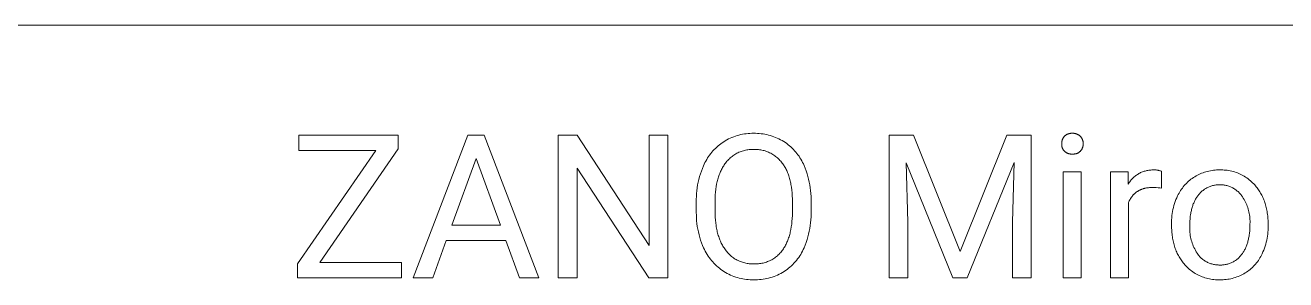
# Model space of a CAD drawing. Header units: millimetres. Extents: x -1519 to 3497, y -297 to 3208.
# Drawn here: x 1862.4 to 2281.8, y 179.1 to 264 of the extents above; entities that cross this region are included whole.
import ezdxf

# ---------------------------------------------------------------- set-up
doc = ezdxf.new("R2010")
doc.units = ezdxf.units.MM
doc.header["$MEASUREMENT"] = 0
doc.layers.add('Domyślny', color=7, linetype='Continuous', true_color=0x000000)

msp = doc.modelspace()

# ---------------------------------------------------------------- linework, layer by layer
at = {"layer": 'Domyślny', "color": 18, "lineweight": 15, "true_color": 0x000000}
for p, q in [((3492.39, 263.98), (1601.48, 263.98)), ((1953.43, 222.17), (1953.43, 227.29)), ((1953.43, 227.29), (1986.54, 227.29)), ((1986.54, 227.29), (1986.54, 222.73)), ((1991.53, 179.79), (2009.67, 227.3)), ((2009.67, 227.3), (2015.15, 227.3)), ((2015.15, 227.3), (2033.32, 179.79)), ((2039.72, 179.79), (2039.72, 227.3)), ((2039.72, 227.3), (2046.01, 227.3)), ((2046.01, 227.3), (2070, 190.53)), ((2070, 190.53), (2070, 227.3)), ((2070, 227.3), (2076.23, 227.3)), ((2076.23, 227.3), (2076.23, 179.79)), ((2096.98, 226.33), (2097.54, 226.57)), ((2097.54, 226.57), (2098.12, 226.8)), ((2098.12, 226.8), (2098.7, 227.01)), ((2098.7, 227.01), (2099.29, 227.19)), ((2099.29, 227.19), (2099.89, 227.36)), ((2099.89, 227.36), (2100.49, 227.51)), ((2100.49, 227.51), (2101.1, 227.63)), ((2101.1, 227.63), (2101.7, 227.74)), ((2101.7, 227.74), (2102.32, 227.82)), ((2102.32, 227.82), (2102.93, 227.88)), ((2102.93, 227.88), (2103.55, 227.93)), ((2103.55, 227.93), (2104.17, 227.95)), ((2104.17, 227.95), (2104.79, 227.95)), ((2104.79, 227.95), (2105.41, 227.95)), ((2105.41, 227.95), (2106.03, 227.93)), ((2106.03, 227.93), (2106.65, 227.88)), ((2106.65, 227.88), (2107.27, 227.82)), ((2107.27, 227.82), (2107.88, 227.74)), ((2107.88, 227.74), (2108.49, 227.64)), ((2108.49, 227.64), (2109.1, 227.51)), ((2109.1, 227.51), (2109.7, 227.37)), ((2109.7, 227.37), (2110.3, 227.2)), ((2110.3, 227.2), (2110.9, 227.02)), ((2110.9, 227.02), (2111.48, 226.82)), ((2111.48, 226.82), (2112.06, 226.59)), ((2112.06, 226.59), (2112.63, 226.35)), ((2149.84, 179.79), (2149.84, 227.29)), ((2149.84, 227.29), (2157.92, 227.29)), ((2157.92, 227.29), (2173.46, 188.54)), ((2173.46, 188.54), (2188.98, 227.29)), ((2188.98, 227.29), (2197.11, 227.29)), ((2197.11, 227.29), (2197.11, 179.79)), ((2207.78, 226.44), (2207.84, 226.54)), ((2207.84, 226.54), (2207.91, 226.64)), ((2207.91, 226.64), (2207.98, 226.74)), ((2207.98, 226.74), (2208.06, 226.84)), ((2208.06, 226.84), (2208.14, 226.93)), ((2208.14, 226.93), (2208.22, 227.02)), ((2208.22, 227.02), (2208.31, 227.09)), ((2208.31, 227.09), (2208.4, 227.17)), ((2208.4, 227.17), (2208.49, 227.25)), ((2208.49, 227.25), (2208.58, 227.32)), ((2208.58, 227.32), (2208.68, 227.38)), ((2208.68, 227.38), (2208.78, 227.45)), ((2208.78, 227.45), (2208.88, 227.51)), ((2208.88, 227.51), (2208.98, 227.56)), ((2208.98, 227.56), (2209.09, 227.62)), ((2209.09, 227.62), (2209.2, 227.67)), ((2209.2, 227.67), (2209.31, 227.71)), ((2209.31, 227.71), (2209.42, 227.75)), ((2209.42, 227.75), (2209.53, 227.79)), ((2209.53, 227.79), (2209.64, 227.83)), ((2209.64, 227.83), (2209.75, 227.86)), ((2209.75, 227.86), (2209.87, 227.88)), ((2209.87, 227.88), (2209.99, 227.91)), ((2209.99, 227.91), (2210.1, 227.92)), ((2210.1, 227.92), (2210.22, 227.94)), ((2210.22, 227.94), (2210.34, 227.95)), ((2210.34, 227.95), (2210.45, 227.96)), ((2210.45, 227.96), (2210.57, 227.96)), ((2210.57, 227.96), (2210.69, 227.96)), ((2210.69, 227.96), (2210.81, 227.95)), ((2210.81, 227.95), (2210.93, 227.96)), ((2210.93, 227.96), (2211.04, 227.96)), ((2211.04, 227.96), (2211.16, 227.96)), ((2211.16, 227.96), (2211.28, 227.95)), ((2211.28, 227.95), (2211.4, 227.94)), ((2211.4, 227.94), (2211.51, 227.92)), ((2211.51, 227.92), (2211.63, 227.9)), ((2211.63, 227.9), (2211.75, 227.88)), ((2211.75, 227.88), (2211.86, 227.85)), ((2211.86, 227.85), (2211.98, 227.82)), ((2211.98, 227.82), (2212.09, 227.79)), ((2212.09, 227.79), (2212.2, 227.75)), ((2212.2, 227.75), (2212.31, 227.71)), ((2212.31, 227.71), (2212.42, 227.66)), ((2212.42, 227.66), (2212.53, 227.61)), ((2212.53, 227.61), (2212.63, 227.56)), ((2212.63, 227.56), (2212.73, 227.5)), ((2212.73, 227.5), (2212.84, 227.44)), ((2212.84, 227.44), (2212.94, 227.38)), ((2212.94, 227.38), (2213.03, 227.31)), ((2213.03, 227.31), (2213.13, 227.24)), ((2213.13, 227.24), (2213.22, 227.17)), ((2213.22, 227.17), (2213.31, 227.09)), ((2213.31, 227.09), (2213.4, 227.01)), ((2213.4, 227.01), (2213.48, 226.93)), ((2213.48, 226.93), (2213.56, 226.84)), ((2213.56, 226.84), (2213.64, 226.74)), ((2213.64, 226.74), (2213.71, 226.65)), ((2213.71, 226.65), (2213.78, 226.55)), ((2213.78, 226.55), (2213.85, 226.44)), ((1986.54, 222.73), (1960.41, 184.92)), ((2091.23, 222.09), (2091.63, 222.52)), ((2091.63, 222.52), (2092.04, 222.94)), ((2092.04, 222.94), (2092.47, 223.35)), ((2092.47, 223.35), (2092.91, 223.74)), ((2092.91, 223.74), (2093.37, 224.12)), ((2093.37, 224.12), (2093.83, 224.48)), ((2093.83, 224.48), (2094.31, 224.83)), ((2094.31, 224.83), (2094.8, 225.16)), ((2094.8, 225.16), (2095.33, 225.48)), ((2095.33, 225.48), (2095.87, 225.78)), ((2095.87, 225.78), (2096.42, 226.06)), ((2096.42, 226.06), (2096.98, 226.33)), ((2102.1, 222.34), (2101.72, 222.25)), ((2102.48, 222.41), (2102.1, 222.34)), ((2102.86, 222.47), (2102.48, 222.41)), ((2103.24, 222.52), (2102.86, 222.47)), ((2103.63, 222.55), (2103.24, 222.52)), ((2104.01, 222.57), (2103.63, 222.55)), ((2104.4, 222.58), (2104.01, 222.57)), ((2104.79, 222.57), (2104.4, 222.58)), ((2105.18, 222.58), (2104.79, 222.57)), ((2105.57, 222.57), (2105.18, 222.58)), ((2105.96, 222.56), (2105.57, 222.57)), ((2106.35, 222.52), (2105.96, 222.56)), ((2106.74, 222.48), (2106.35, 222.52)), ((2107.12, 222.42), (2106.74, 222.48)), ((2107.51, 222.35), (2107.12, 222.42)), ((2107.89, 222.27), (2107.51, 222.35)), ((2112.63, 226.35), (2113.2, 226.09)), ((2113.2, 226.09), (2113.75, 225.81)), ((2113.75, 225.81), (2114.29, 225.51)), ((2114.29, 225.51), (2114.83, 225.19)), ((2114.83, 225.19), (2115.32, 224.86)), ((2115.32, 224.86), (2115.8, 224.52)), ((2115.8, 224.52), (2116.26, 224.16)), ((2116.26, 224.16), (2116.72, 223.79)), ((2116.72, 223.79), (2117.16, 223.4)), ((2117.16, 223.4), (2117.59, 223)), ((2117.59, 223), (2118, 222.58)), ((2118, 222.58), (2118.4, 222.15)), ((2207.25, 224.7), (2207.26, 224.83)), ((2207.25, 224.58), (2207.25, 224.7)), ((2207.25, 224.46), (2207.25, 224.58)), ((2207.25, 224.34), (2207.25, 224.46)), ((2207.25, 224.22), (2207.25, 224.34)), ((2207.26, 224.1), (2207.25, 224.22)), ((2207.26, 224.83), (2207.27, 224.95)), ((2207.27, 223.98), (2207.26, 224.1)), ((2207.27, 224.95), (2207.29, 225.07)), ((2207.28, 223.85), (2207.27, 223.98)), ((2207.3, 223.73), (2207.28, 223.85)), ((2207.29, 225.07), (2207.31, 225.19)), ((2207.33, 223.62), (2207.3, 223.73)), ((2207.31, 225.19), (2207.33, 225.31)), ((2207.33, 225.31), (2207.36, 225.43)), ((2207.35, 223.5), (2207.33, 223.62)), ((2207.38, 223.38), (2207.35, 223.5)), ((2207.36, 225.43), (2207.39, 225.55)), ((2207.42, 223.26), (2207.38, 223.38)), ((2207.39, 225.55), (2207.42, 225.66)), ((2207.42, 225.66), (2207.46, 225.78)), ((2207.46, 223.15), (2207.42, 223.26)), ((2207.46, 225.78), (2207.51, 225.89)), ((2207.5, 223.03), (2207.46, 223.15)), ((2207.55, 222.92), (2207.5, 223.03)), ((2207.51, 225.89), (2207.55, 226.01)), ((2207.55, 226.01), (2207.6, 226.12)), ((2207.6, 222.81), (2207.55, 222.92)), ((2207.6, 226.12), (2207.66, 226.23)), ((2207.65, 222.7), (2207.6, 222.81)), ((2207.71, 222.6), (2207.65, 222.7)), ((2207.66, 226.23), (2207.72, 226.33)), ((2207.77, 222.49), (2207.71, 222.6)), ((2207.72, 226.33), (2207.78, 226.44)), ((2207.84, 222.39), (2207.77, 222.49)), ((2207.91, 222.29), (2207.84, 222.39)), ((2207.98, 222.19), (2207.91, 222.29)), ((2213.7, 222.27), (2213.63, 222.18)), ((2213.77, 222.37), (2213.7, 222.27)), ((2213.84, 222.47), (2213.77, 222.37)), ((2213.9, 222.57), (2213.84, 222.47)), ((2213.85, 226.44), (2213.91, 226.34)), ((2213.96, 222.67), (2213.9, 222.57)), ((2213.91, 226.34), (2213.97, 226.23)), ((2214.01, 222.77), (2213.96, 222.67)), ((2213.97, 226.23), (2214.03, 226.12)), ((2214.07, 222.87), (2214.01, 222.77)), ((2214.03, 226.12), (2214.08, 226.01)), ((2214.11, 222.98), (2214.07, 222.87)), ((2214.08, 226.01), (2214.13, 225.9)), ((2214.16, 223.09), (2214.11, 222.98)), ((2214.13, 225.9), (2214.18, 225.78)), ((2214.2, 223.2), (2214.16, 223.09)), ((2214.18, 225.78), (2214.22, 225.67)), ((2214.24, 223.31), (2214.2, 223.2)), ((2214.22, 225.67), (2214.25, 225.55)), ((2214.27, 223.42), (2214.24, 223.31)), ((2214.25, 225.55), (2214.29, 225.43)), ((2214.3, 223.53), (2214.27, 223.42)), ((2214.29, 225.43), (2214.31, 225.31)), ((2214.33, 223.65), (2214.3, 223.53)), ((2214.31, 225.31), (2214.34, 225.19)), ((2214.35, 223.76), (2214.33, 223.65)), ((2214.34, 225.19), (2214.36, 225.07)), ((2214.37, 223.88), (2214.35, 223.76)), ((2214.36, 225.07), (2214.38, 224.95)), ((2214.38, 223.99), (2214.37, 223.88)), ((2214.38, 224.95), (2214.39, 224.83)), ((2214.39, 224.11), (2214.38, 223.99)), ((2214.39, 224.83), (2214.4, 224.71)), ((2214.4, 224.23), (2214.39, 224.11)), ((2214.4, 224.71), (2214.4, 224.58)), ((2214.4, 224.58), (2214.4, 224.46)), ((2214.4, 224.46), (2214.4, 224.34)), ((2214.4, 224.34), (2214.4, 224.23)), ((1953.01, 184.5), (1979.04, 222.17)), ((1979.04, 222.17), (1953.43, 222.17)), ((2012.41, 219.56), (2004.36, 197.35)), ((2020.51, 197.35), (2012.41, 219.56)), ((2088.32, 217.66), (2088.58, 218.19)), ((2088.58, 218.19), (2088.85, 218.72)), ((2088.85, 218.72), (2089.14, 219.23)), ((2089.14, 219.23), (2089.45, 219.74)), ((2089.45, 219.74), (2089.77, 220.23)), ((2089.77, 220.23), (2090.11, 220.71)), ((2090.11, 220.71), (2090.47, 221.18)), ((2090.47, 221.18), (2090.84, 221.64)), ((2090.84, 221.64), (2091.23, 222.09)), ((2095.65, 218.35), (2095.42, 218.04)), ((2095.9, 218.65), (2095.65, 218.35)), ((2096.15, 218.94), (2095.9, 218.65)), ((2096.42, 219.22), (2096.15, 218.94)), ((2096.69, 219.49), (2096.42, 219.22)), ((2096.98, 219.75), (2096.69, 219.49)), ((2097.27, 220.01), (2096.98, 219.75)), ((2097.57, 220.25), (2097.27, 220.01)), ((2097.88, 220.48), (2097.57, 220.25)), ((2098.2, 220.7), (2097.88, 220.48)), ((2098.52, 220.91), (2098.2, 220.7)), ((2098.86, 221.11), (2098.52, 220.91)), ((2099.2, 221.29), (2098.86, 221.11)), ((2099.54, 221.47), (2099.2, 221.29)), ((2099.89, 221.63), (2099.54, 221.47)), ((2100.25, 221.78), (2099.89, 221.63)), ((2100.61, 221.92), (2100.25, 221.78)), ((2100.98, 222.04), (2100.61, 221.92)), ((2101.35, 222.15), (2100.98, 222.04)), ((2101.72, 222.25), (2101.35, 222.15)), ((2108.27, 222.17), (2107.89, 222.27)), ((2108.64, 222.06), (2108.27, 222.17)), ((2109.01, 221.93), (2108.64, 222.06)), ((2109.38, 221.8), (2109.01, 221.93)), ((2109.74, 221.65), (2109.38, 221.8)), ((2110.09, 221.48), (2109.74, 221.65)), ((2110.44, 221.31), (2110.09, 221.48)), ((2110.79, 221.12), (2110.44, 221.31)), ((2111.12, 220.92), (2110.79, 221.12)), ((2111.45, 220.72), (2111.12, 220.92)), ((2111.78, 220.49), (2111.45, 220.72)), ((2112.09, 220.26), (2111.78, 220.49)), ((2112.4, 220.02), (2112.09, 220.26)), ((2112.69, 219.76), (2112.4, 220.02)), ((2112.98, 219.5), (2112.69, 219.76)), ((2113.26, 219.23), (2112.98, 219.5)), ((2113.53, 218.94), (2113.26, 219.23)), ((2113.79, 218.65), (2113.53, 218.94)), ((2114.04, 218.35), (2113.79, 218.65)), ((2114.28, 218.04), (2114.04, 218.35)), ((2118.4, 222.15), (2118.79, 221.71)), ((2118.79, 221.71), (2119.16, 221.25)), ((2119.16, 221.25), (2119.52, 220.78)), ((2119.52, 220.78), (2119.86, 220.3)), ((2119.86, 220.3), (2120.18, 219.81)), ((2120.18, 219.81), (2120.49, 219.31)), ((2120.49, 219.31), (2120.78, 218.8)), ((2120.78, 218.8), (2121.05, 218.27)), ((2121.05, 218.27), (2121.3, 217.74)), ((2171.04, 179.79), (2155.49, 218.16)), ((2155.49, 218.16), (2156.1, 198.3)), ((2191.43, 218.26), (2175.83, 179.79)), ((2190.85, 198.3), (2191.43, 218.26)), ((2208.06, 222.1), (2207.98, 222.19)), ((2208.14, 222), (2208.06, 222.1)), ((2208.22, 221.92), (2208.14, 222)), ((2208.31, 221.85), (2208.22, 221.92)), ((2208.4, 221.77), (2208.31, 221.85)), ((2208.49, 221.7), (2208.4, 221.77)), ((2208.59, 221.63), (2208.49, 221.7)), ((2208.69, 221.57), (2208.59, 221.63)), ((2208.79, 221.51), (2208.69, 221.57)), ((2208.89, 221.45), (2208.79, 221.51)), ((2208.99, 221.4), (2208.89, 221.45)), ((2209.1, 221.35), (2208.99, 221.4)), ((2209.2, 221.3), (2209.1, 221.35)), ((2209.31, 221.25), (2209.2, 221.3)), ((2209.42, 221.21), (2209.31, 221.25)), ((2209.54, 221.18), (2209.42, 221.21)), ((2209.65, 221.15), (2209.54, 221.18)), ((2209.76, 221.12), (2209.65, 221.15)), ((2209.88, 221.09), (2209.76, 221.12)), ((2209.99, 221.07), (2209.88, 221.09)), ((2210.11, 221.06), (2209.99, 221.07)), ((2210.22, 221.04), (2210.11, 221.06)), ((2210.34, 221.03), (2210.22, 221.04)), ((2210.46, 221.03), (2210.34, 221.03)), ((2210.57, 221.03), (2210.46, 221.03)), ((2210.69, 221.03), (2210.57, 221.03)), ((2210.81, 221.04), (2210.69, 221.03)), ((2210.93, 221.03), (2210.81, 221.04)), ((2211.05, 221.03), (2210.93, 221.03)), ((2211.17, 221.03), (2211.05, 221.03)), ((2211.3, 221.04), (2211.17, 221.03)), ((2211.42, 221.05), (2211.3, 221.04)), ((2211.54, 221.06), (2211.42, 221.05)), ((2211.66, 221.08), (2211.54, 221.06)), ((2211.78, 221.1), (2211.66, 221.08)), ((2211.9, 221.13), (2211.78, 221.1)), ((2212.02, 221.16), (2211.9, 221.13)), ((2212.13, 221.2), (2212.02, 221.16)), ((2212.25, 221.24), (2212.13, 221.2)), ((2212.36, 221.28), (2212.25, 221.24)), ((2212.47, 221.33), (2212.36, 221.28)), ((2212.58, 221.38), (2212.47, 221.33)), ((2212.69, 221.43), (2212.58, 221.38)), ((2212.8, 221.49), (2212.69, 221.43)), ((2212.9, 221.56), (2212.8, 221.49)), ((2213.01, 221.62), (2212.9, 221.56)), ((2213.11, 221.69), (2213.01, 221.62)), ((2213.2, 221.77), (2213.11, 221.69)), ((2213.3, 221.84), (2213.2, 221.77)), ((2213.39, 221.92), (2213.3, 221.84)), ((2213.48, 222), (2213.39, 221.92)), ((2213.56, 222.09), (2213.48, 222)), ((2213.63, 222.18), (2213.56, 222.09)), ((2069.93, 179.79), (2046.01, 216.39)), ((2046.01, 216.39), (2046.01, 179.79)), ((2086.79, 213.52), (2087.07, 214.44)), ((2087.07, 214.44), (2087.38, 215.34)), ((2087.38, 215.34), (2087.72, 216.24)), ((2087.72, 216.24), (2088.08, 217.12)), ((2088.08, 217.12), (2088.32, 217.66)), ((2093.33, 214.17), (2093.2, 213.8)), ((2093.47, 214.53), (2093.33, 214.17)), ((2093.61, 214.89), (2093.47, 214.53)), ((2093.76, 215.23), (2093.61, 214.89)), ((2093.92, 215.57), (2093.76, 215.23)), ((2094.09, 215.91), (2093.92, 215.57)), ((2094.26, 216.23), (2094.09, 215.91)), ((2094.43, 216.55), (2094.26, 216.23)), ((2094.62, 216.86), (2094.43, 216.55)), ((2094.81, 217.17), (2094.62, 216.86)), ((2095, 217.47), (2094.81, 217.17)), ((2095.21, 217.76), (2095, 217.47)), ((2095.42, 218.04), (2095.21, 217.76)), ((2114.48, 217.76), (2114.28, 218.04)), ((2114.68, 217.46), (2114.48, 217.76)), ((2114.88, 217.16), (2114.68, 217.46)), ((2115.07, 216.86), (2114.88, 217.16)), ((2115.25, 216.54), (2115.07, 216.86)), ((2115.43, 216.22), (2115.25, 216.54)), ((2115.59, 215.89), (2115.43, 216.22)), ((2115.76, 215.55), (2115.59, 215.89)), ((2115.91, 215.2), (2115.76, 215.55)), ((2116.06, 214.84), (2115.91, 215.2)), ((2116.2, 214.48), (2116.06, 214.84)), ((2116.34, 214.11), (2116.2, 214.48)), ((2116.47, 213.73), (2116.34, 214.11)), ((2121.3, 217.74), (2121.54, 217.21)), ((2121.54, 217.21), (2121.9, 216.31)), ((2121.9, 216.31), (2122.24, 215.41)), ((2122.24, 215.41), (2122.54, 214.5)), ((2122.54, 214.5), (2122.82, 213.58)), ((2207.75, 179.79), (2207.75, 215.09)), ((2207.75, 215.09), (2213.78, 215.09)), ((2213.78, 215.09), (2213.78, 179.79)), ((2223.44, 179.8), (2223.44, 215.09)), ((2223.44, 215.09), (2229.31, 215.09)), ((2229.31, 215.09), (2229.41, 211.02)), ((2231.9, 213.85), (2232.16, 214.04)), ((2232.16, 214.04), (2232.42, 214.22)), ((2232.42, 214.22), (2232.69, 214.39)), ((2232.69, 214.39), (2232.96, 214.55)), ((2232.96, 214.55), (2233.24, 214.7)), ((2233.24, 214.7), (2233.52, 214.84)), ((2233.52, 214.84), (2233.81, 214.97)), ((2233.81, 214.97), (2234.1, 215.09)), ((2234.1, 215.09), (2234.4, 215.2)), ((2234.4, 215.2), (2234.7, 215.3)), ((2234.7, 215.3), (2235, 215.39)), ((2235, 215.39), (2235.31, 215.48)), ((2235.31, 215.48), (2235.62, 215.55)), ((2235.62, 215.55), (2235.93, 215.61)), ((2235.93, 215.61), (2236.24, 215.66)), ((2236.24, 215.66), (2236.56, 215.69)), ((2236.56, 215.69), (2236.87, 215.72)), ((2236.87, 215.72), (2237.19, 215.74)), ((2237.19, 215.74), (2237.51, 215.75)), ((2237.51, 215.75), (2237.83, 215.74)), ((2237.83, 215.74), (2238.04, 215.75)), ((2238.04, 215.75), (2238.25, 215.75)), ((2238.25, 215.75), (2238.46, 215.74)), ((2238.46, 215.74), (2238.67, 215.73)), ((2238.67, 215.73), (2238.87, 215.71)), ((2238.87, 215.71), (2239.08, 215.68)), ((2239.08, 215.68), (2239.29, 215.64)), ((2239.29, 215.64), (2239.5, 215.6)), ((2239.5, 215.6), (2239.7, 215.55)), ((2239.7, 215.55), (2239.9, 215.5)), ((2239.9, 215.5), (2240.1, 215.44)), ((2240.1, 215.44), (2240.3, 215.37)), ((2240.3, 215.37), (2240.5, 215.29)), ((2240.5, 215.29), (2240.5, 209.68)), ((2251.94, 213.75), (2252.39, 213.99)), ((2252.39, 213.99), (2252.85, 214.22)), ((2252.85, 214.22), (2253.32, 214.44)), ((2253.32, 214.44), (2253.79, 214.64)), ((2253.79, 214.64), (2254.27, 214.82)), ((2254.27, 214.82), (2254.76, 214.99)), ((2254.76, 214.99), (2255.25, 215.14)), ((2255.25, 215.14), (2255.75, 215.27)), ((2255.75, 215.27), (2256.25, 215.39)), ((2256.25, 215.39), (2256.75, 215.49)), ((2256.75, 215.49), (2257.26, 215.58)), ((2257.26, 215.58), (2257.77, 215.64)), ((2257.77, 215.64), (2258.28, 215.7)), ((2258.28, 215.7), (2258.79, 215.73)), ((2258.79, 215.73), (2259.3, 215.74)), ((2259.3, 215.74), (2259.82, 215.74)), ((2259.82, 215.74), (2260.32, 215.75)), ((2260.32, 215.75), (2260.82, 215.75)), ((2260.82, 215.75), (2261.33, 215.72)), ((2261.33, 215.72), (2261.83, 215.68)), ((2261.83, 215.68), (2262.33, 215.62)), ((2262.33, 215.62), (2262.83, 215.55)), ((2262.83, 215.55), (2263.32, 215.45)), ((2263.32, 215.45), (2263.81, 215.34)), ((2263.81, 215.34), (2264.3, 215.22)), ((2264.3, 215.22), (2264.78, 215.08)), ((2264.78, 215.08), (2265.26, 214.92)), ((2265.26, 214.92), (2265.73, 214.74)), ((2265.73, 214.74), (2266.2, 214.55)), ((2266.2, 214.55), (2266.66, 214.35)), ((2266.66, 214.35), (2267.11, 214.12)), ((2267.11, 214.12), (2267.55, 213.89)), ((2267.55, 213.89), (2267.99, 213.64)), ((2085.87, 208.83), (2085.99, 209.78)), ((2085.99, 209.78), (2086.14, 210.73)), ((2086.14, 210.73), (2086.33, 211.67)), ((2086.33, 211.67), (2086.55, 212.6)), ((2086.55, 212.6), (2086.79, 213.52)), ((2092.31, 210.18), (2092.18, 209.3)), ((2092.46, 211.03), (2092.31, 210.18)), ((2092.55, 211.45), (2092.46, 211.03)), ((2092.64, 211.86), (2092.55, 211.45)), ((2092.74, 212.26), (2092.64, 211.86)), ((2092.84, 212.66), (2092.74, 212.26)), ((2092.96, 213.05), (2092.84, 212.66)), ((2093.07, 213.43), (2092.96, 213.05)), ((2093.2, 213.8), (2093.07, 213.43)), ((2116.59, 213.35), (2116.47, 213.73)), ((2116.71, 212.95), (2116.59, 213.35)), ((2116.82, 212.55), (2116.71, 212.95)), ((2116.92, 212.14), (2116.82, 212.55)), ((2117.02, 211.72), (2116.92, 212.14)), ((2117.1, 211.3), (2117.02, 211.72)), ((2117.19, 210.87), (2117.1, 211.3)), ((2117.33, 209.98), (2117.19, 210.87)), ((2117.45, 209.06), (2117.33, 209.98)), ((2122.82, 213.58), (2123.06, 212.64)), ((2123.06, 212.64), (2123.27, 211.71)), ((2123.27, 211.71), (2123.45, 210.76)), ((2123.45, 210.76), (2123.61, 209.81)), ((2123.61, 209.81), (2123.73, 208.86)), ((2229.41, 211.02), (2229.57, 211.29)), ((2229.57, 211.29), (2229.74, 211.56)), ((2229.74, 211.56), (2229.92, 211.82)), ((2229.92, 211.82), (2230.11, 212.07)), ((2230.11, 212.07), (2230.3, 212.32)), ((2230.3, 212.32), (2230.51, 212.56)), ((2230.51, 212.56), (2230.72, 212.8)), ((2230.72, 212.8), (2230.94, 213.02)), ((2230.94, 213.02), (2231.17, 213.24)), ((2231.17, 213.24), (2231.41, 213.45)), ((2231.41, 213.45), (2231.65, 213.66)), ((2231.65, 213.66), (2231.9, 213.85)), ((2235.43, 209.74), (2235.11, 209.67)), ((2235.76, 209.79), (2235.43, 209.74)), ((2236.1, 209.83), (2235.76, 209.79)), ((2236.44, 209.87), (2236.1, 209.83)), ((2236.8, 209.89), (2236.44, 209.87)), ((2237.16, 209.91), (2236.8, 209.89)), ((2237.52, 209.91), (2237.16, 209.91)), ((2238.12, 209.9), (2237.52, 209.91)), ((2238.72, 209.88), (2238.12, 209.9)), ((2239.31, 209.83), (2238.72, 209.88)), ((2239.91, 209.76), (2239.31, 209.83)), ((2240.5, 209.68), (2239.91, 209.76)), ((2247.1, 209.31), (2247.4, 209.72)), ((2247.4, 209.72), (2247.71, 210.12)), ((2247.71, 210.12), (2248.03, 210.51)), ((2248.03, 210.51), (2248.37, 210.89)), ((2248.37, 210.89), (2248.72, 211.26)), ((2248.72, 211.26), (2249.09, 211.62)), ((2249.09, 211.62), (2249.46, 211.96)), ((2249.46, 211.96), (2249.85, 212.3)), ((2249.85, 212.3), (2250.25, 212.62)), ((2250.25, 212.62), (2250.65, 212.92)), ((2250.65, 212.92), (2251.07, 213.21)), ((2251.07, 213.21), (2251.5, 213.49)), ((2251.5, 213.49), (2251.94, 213.75)), ((2255.51, 209.76), (2255.24, 209.61)), ((2255.77, 209.89), (2255.51, 209.76)), ((2256.04, 210.02), (2255.77, 209.89)), ((2256.32, 210.14), (2256.04, 210.02)), ((2256.59, 210.25), (2256.32, 210.14)), ((2256.88, 210.35), (2256.59, 210.25)), ((2257.16, 210.44), (2256.88, 210.35)), ((2257.45, 210.51), (2257.16, 210.44)), ((2257.74, 210.58), (2257.45, 210.51)), ((2258.03, 210.64), (2257.74, 210.58)), ((2258.33, 210.69), (2258.03, 210.64)), ((2258.62, 210.73), (2258.33, 210.69)), ((2258.92, 210.76), (2258.62, 210.73)), ((2259.22, 210.78), (2258.92, 210.76)), ((2259.52, 210.79), (2259.22, 210.78)), ((2259.82, 210.78), (2259.52, 210.79)), ((2260.12, 210.79), (2259.82, 210.78)), ((2260.42, 210.78), (2260.12, 210.79)), ((2260.72, 210.76), (2260.42, 210.78)), ((2261.03, 210.73), (2260.72, 210.76)), ((2261.33, 210.7), (2261.03, 210.73)), ((2261.63, 210.65), (2261.33, 210.7)), ((2261.92, 210.59), (2261.63, 210.65)), ((2262.22, 210.52), (2261.92, 210.59)), ((2262.51, 210.44), (2262.22, 210.52)), ((2262.8, 210.35), (2262.51, 210.44)), ((2263.08, 210.25), (2262.8, 210.35)), ((2263.37, 210.14), (2263.08, 210.25)), ((2263.64, 210.02), (2263.37, 210.14)), ((2263.92, 209.89), (2263.64, 210.02)), ((2264.19, 209.75), (2263.92, 209.89)), ((2264.45, 209.6), (2264.19, 209.75)), ((2267.99, 213.64), (2268.42, 213.37)), ((2268.42, 213.37), (2268.84, 213.09)), ((2268.84, 213.09), (2269.24, 212.79)), ((2269.24, 212.79), (2269.64, 212.49)), ((2269.64, 212.49), (2270.03, 212.16)), ((2270.03, 212.16), (2270.4, 211.83)), ((2270.4, 211.83), (2270.77, 211.48)), ((2270.77, 211.48), (2271.12, 211.12)), ((2271.12, 211.12), (2271.46, 210.75)), ((2271.46, 210.75), (2271.73, 210.43)), ((2271.73, 210.43), (2272, 210.11)), ((2272, 210.11), (2272.26, 209.79)), ((2272.26, 209.79), (2272.51, 209.45)), ((2085.69, 205.97), (2085.72, 206.93)), ((2085.69, 205.01), (2085.69, 205.97)), ((2085.72, 206.93), (2085.78, 207.88)), ((2085.78, 207.88), (2085.87, 208.83)), ((2091.95, 206.49), (2091.93, 205.5)), ((2091.93, 205.5), (2091.93, 202.01)), ((2092, 207.45), (2091.95, 206.49)), ((2092.08, 208.39), (2092, 207.45)), ((2092.18, 209.3), (2092.08, 208.39)), ((2117.55, 208.11), (2117.45, 209.06)), ((2117.61, 207.13), (2117.55, 208.11)), ((2117.65, 206.12), (2117.61, 207.13)), ((2117.67, 205.08), (2117.65, 206.12)), ((2123.73, 208.86), (2123.82, 207.9)), ((2123.82, 207.9), (2123.87, 206.94)), ((2123.87, 206.94), (2123.9, 205.97)), ((2123.9, 205.97), (2123.9, 205.01)), ((2229.9, 205.76), (2229.75, 205.46)), ((2229.98, 205.9), (2229.9, 205.76)), ((2230.06, 206.04), (2229.98, 205.9)), ((2230.14, 206.18), (2230.06, 206.04)), ((2230.23, 206.31), (2230.14, 206.18)), ((2230.31, 206.44), (2230.23, 206.31)), ((2230.4, 206.57), (2230.31, 206.44)), ((2230.49, 206.7), (2230.4, 206.57)), ((2230.58, 206.82), (2230.49, 206.7)), ((2230.67, 206.95), (2230.58, 206.82)), ((2230.77, 207.07), (2230.67, 206.95)), ((2230.86, 207.18), (2230.77, 207.07)), ((2230.96, 207.3), (2230.86, 207.18)), ((2231.06, 207.41), (2230.96, 207.3)), ((2231.17, 207.52), (2231.06, 207.41)), ((2231.27, 207.63), (2231.17, 207.52)), ((2231.38, 207.73), (2231.27, 207.63)), ((2231.48, 207.84), (2231.38, 207.73)), ((2231.59, 207.94), (2231.48, 207.84)), ((2231.71, 208.03), (2231.59, 207.94)), ((2231.82, 208.13), (2231.71, 208.03)), ((2231.93, 208.22), (2231.82, 208.13)), ((2232.05, 208.31), (2231.93, 208.22)), ((2232.17, 208.4), (2232.05, 208.31)), ((2232.29, 208.48), (2232.17, 208.4)), ((2232.42, 208.57), (2232.29, 208.48)), ((2232.54, 208.65), (2232.42, 208.57)), ((2232.67, 208.73), (2232.54, 208.65)), ((2232.8, 208.8), (2232.67, 208.73)), ((2232.93, 208.87), (2232.8, 208.8)), ((2233.06, 208.94), (2232.93, 208.87)), ((2233.19, 209.01), (2233.06, 208.94)), ((2233.33, 209.08), (2233.19, 209.01)), ((2233.47, 209.14), (2233.33, 209.08)), ((2233.61, 209.2), (2233.47, 209.14)), ((2233.75, 209.26), (2233.61, 209.2)), ((2233.89, 209.31), (2233.75, 209.26)), ((2234.04, 209.37), (2233.89, 209.31)), ((2234.19, 209.42), (2234.04, 209.37)), ((2234.33, 209.47), (2234.19, 209.42)), ((2234.49, 209.51), (2234.33, 209.47)), ((2234.64, 209.56), (2234.49, 209.51)), ((2234.79, 209.6), (2234.64, 209.56)), ((2234.95, 209.63), (2234.79, 209.6)), ((2235.11, 209.67), (2234.95, 209.63)), ((2245.03, 205.2), (2245.27, 205.85)), ((2245.27, 205.85), (2245.53, 206.48)), ((2245.53, 206.48), (2245.82, 207.11)), ((2245.82, 207.11), (2246.05, 207.56)), ((2246.05, 207.56), (2246.29, 208.01)), ((2246.29, 208.01), (2246.54, 208.45)), ((2246.54, 208.45), (2246.81, 208.89)), ((2246.81, 208.89), (2247.1, 209.31)), ((2251.54, 205.53), (2251.41, 205.26)), ((2251.67, 205.79), (2251.54, 205.53)), ((2251.81, 206.05), (2251.67, 205.79)), ((2251.96, 206.29), (2251.81, 206.05)), ((2252.11, 206.54), (2251.96, 206.29)), ((2252.27, 206.77), (2252.11, 206.54)), ((2252.43, 207), (2252.27, 206.77)), ((2252.6, 207.23), (2252.43, 207)), ((2252.78, 207.46), (2252.6, 207.23)), ((2252.97, 207.7), (2252.78, 207.46)), ((2253.17, 207.92), (2252.97, 207.7)), ((2253.37, 208.14), (2253.17, 207.92)), ((2253.58, 208.35), (2253.37, 208.14)), ((2253.8, 208.56), (2253.58, 208.35)), ((2254.02, 208.75), (2253.8, 208.56)), ((2254.26, 208.94), (2254.02, 208.75)), ((2254.49, 209.12), (2254.26, 208.94)), ((2254.74, 209.29), (2254.49, 209.12)), ((2254.99, 209.46), (2254.74, 209.29)), ((2255.24, 209.61), (2254.99, 209.46)), ((2264.71, 209.44), (2264.45, 209.6)), ((2264.96, 209.28), (2264.71, 209.44)), ((2265.21, 209.1), (2264.96, 209.28)), ((2265.45, 208.92), (2265.21, 209.1)), ((2265.68, 208.73), (2265.45, 208.92)), ((2265.91, 208.53), (2265.68, 208.73)), ((2266.13, 208.32), (2265.91, 208.53)), ((2266.34, 208.11), (2266.13, 208.32)), ((2266.55, 207.88), (2266.34, 208.11)), ((2266.75, 207.65), (2266.55, 207.88)), ((2266.94, 207.42), (2266.75, 207.65)), ((2267.12, 207.18), (2266.94, 207.42)), ((2267.4, 206.76), (2267.12, 207.18)), ((2267.67, 206.34), (2267.4, 206.76)), ((2267.93, 205.91), (2267.67, 206.34)), ((2268.17, 205.48), (2267.93, 205.91)), ((2272.51, 209.45), (2272.75, 209.11)), ((2272.75, 209.11), (2272.98, 208.76)), ((2272.98, 208.76), (2273.2, 208.41)), ((2273.2, 208.41), (2273.41, 208.05)), ((2273.41, 208.05), (2273.62, 207.68)), ((2273.62, 207.68), (2273.82, 207.31)), ((2273.82, 207.31), (2274, 206.93)), ((2274, 206.93), (2274.18, 206.55)), ((2274.18, 206.55), (2274.35, 206.15)), ((2274.35, 206.15), (2274.52, 205.75)), ((2274.52, 205.75), (2274.67, 205.35)), ((2085.69, 201.59), (2085.69, 205.01)), ((2085.7, 200.65), (2085.69, 201.59)), ((2091.93, 202.01), (2091.94, 201)), ((2117.64, 200.54), (2117.67, 201.55)), ((2117.67, 201.55), (2117.67, 205.08)), ((2123.9, 205.01), (2123.9, 202.01)), ((2123.9, 202.01), (2123.9, 201.04)), ((2229.61, 205.16), (2229.47, 204.85)), ((2229.47, 204.85), (2229.47, 179.8)), ((2229.75, 205.46), (2229.61, 205.16)), ((2244.02, 201.2), (2244.13, 201.88)), ((2244.13, 201.88), (2244.27, 202.56)), ((2244.27, 202.56), (2244.43, 203.23)), ((2244.43, 203.23), (2244.6, 203.89)), ((2244.6, 203.89), (2244.81, 204.55)), ((2244.81, 204.55), (2245.03, 205.2)), ((2250.25, 201.6), (2250.19, 201.25)), ((2250.32, 201.93), (2250.25, 201.6)), ((2250.39, 202.27), (2250.32, 201.93)), ((2250.47, 202.59), (2250.39, 202.27)), ((2250.55, 202.92), (2250.47, 202.59)), ((2250.64, 203.23), (2250.55, 202.92)), ((2250.73, 203.54), (2250.64, 203.23)), ((2250.83, 203.84), (2250.73, 203.54)), ((2250.93, 204.14), (2250.83, 203.84)), ((2251.04, 204.43), (2250.93, 204.14)), ((2251.16, 204.71), (2251.04, 204.43)), ((2251.28, 204.99), (2251.16, 204.71)), ((2251.41, 205.26), (2251.28, 204.99)), ((2268.39, 205.03), (2268.17, 205.48)), ((2268.6, 204.58), (2268.39, 205.03)), ((2268.8, 204.12), (2268.6, 204.58)), ((2268.98, 203.65), (2268.8, 204.12)), ((2269.15, 203.18), (2268.98, 203.65)), ((2269.29, 202.71), (2269.15, 203.18)), ((2269.43, 202.22), (2269.29, 202.71)), ((2269.54, 201.74), (2269.43, 202.22)), ((2269.65, 201.25), (2269.54, 201.74)), ((2274.67, 205.35), (2274.81, 204.94)), ((2274.81, 204.94), (2274.95, 204.52)), ((2274.95, 204.52), (2275.08, 204.09)), ((2275.08, 204.09), (2275.19, 203.66)), ((2275.19, 203.66), (2275.3, 203.23)), ((2275.3, 203.23), (2275.41, 202.78)), ((2275.41, 202.78), (2275.5, 202.33)), ((2275.5, 202.33), (2275.58, 201.87)), ((2275.58, 201.87), (2275.66, 201.41)), ((2275.66, 201.41), (2275.72, 200.94)), ((2004.36, 197.35), (2020.51, 197.35)), ((2085.73, 199.72), (2085.7, 200.65)), ((2085.8, 198.78), (2085.73, 199.72)), ((2085.9, 197.85), (2085.8, 198.78)), ((2086.02, 196.92), (2085.9, 197.85)), ((2091.94, 201), (2091.98, 200.01)), ((2091.98, 200.01), (2092.05, 199.06)), ((2092.05, 199.06), (2092.14, 198.13)), ((2092.14, 198.13), (2092.26, 197.23)), ((2092.26, 197.23), (2092.33, 196.79)), ((2117.29, 196.77), (2117.42, 197.67)), ((2117.42, 197.67), (2117.52, 198.6)), ((2117.52, 198.6), (2117.59, 199.55)), ((2117.59, 199.55), (2117.64, 200.54)), ((2123.61, 197.21), (2123.46, 196.26)), ((2123.73, 198.17), (2123.61, 197.21)), ((2123.82, 199.12), (2123.73, 198.17)), ((2123.88, 200.08), (2123.82, 199.12)), ((2123.9, 201.04), (2123.88, 200.08)), ((2156.1, 198.3), (2156.1, 179.79)), ((2190.85, 179.79), (2190.85, 198.3)), ((2243.8, 198.46), (2243.82, 199.15)), ((2243.8, 197.77), (2243.8, 198.46)), ((2243.8, 197.35), (2243.8, 197.77)), ((2243.82, 196.34), (2243.8, 197.35)), ((2243.82, 199.15), (2243.87, 199.83)), ((2243.87, 199.83), (2243.93, 200.52)), ((2243.93, 200.52), (2244.02, 201.2)), ((2249.87, 197.87), (2249.86, 197.05)), ((2249.91, 198.66), (2249.87, 197.87)), ((2249.96, 199.43), (2249.91, 198.66)), ((2250.03, 200.18), (2249.96, 199.43)), ((2250.13, 200.9), (2250.03, 200.18)), ((2250.19, 201.25), (2250.13, 200.9)), ((2269.73, 200.76), (2269.65, 201.25)), ((2269.8, 200.26), (2269.73, 200.76)), ((2269.85, 199.77), (2269.8, 200.26)), ((2269.88, 199.27), (2269.85, 199.77)), ((2269.9, 198.77), (2269.88, 199.27)), ((2269.88, 196.97), (2269.89, 197.77)), ((2269.89, 197.77), (2269.9, 198.27)), ((2269.9, 198.27), (2269.9, 198.77)), ((2275.72, 200.94), (2275.78, 200.46)), ((2275.78, 200.46), (2275.83, 199.98)), ((2275.83, 199.98), (2275.87, 199.49)), ((2275.87, 199.49), (2275.9, 199)), ((2275.9, 199), (2275.92, 198.49)), ((2275.92, 198.49), (2275.94, 197.47)), ((2275.94, 197.47), (2275.94, 197.05)), ((2086.18, 196), (2086.02, 196.92)), ((2086.37, 195.08), (2086.18, 196)), ((2086.59, 194.17), (2086.37, 195.08)), ((2086.84, 193.27), (2086.59, 194.17)), ((2087.12, 192.38), (2086.84, 193.27)), ((2092.33, 196.79), (2092.41, 196.36)), ((2092.41, 196.36), (2092.49, 195.93)), ((2092.49, 195.93), (2092.58, 195.51)), ((2092.58, 195.51), (2092.68, 195.1)), ((2092.68, 195.1), (2092.78, 194.7)), ((2092.78, 194.7), (2092.89, 194.3)), ((2092.89, 194.3), (2093.01, 193.91)), ((2093.01, 193.91), (2093.13, 193.52)), ((2093.13, 193.52), (2093.26, 193.15)), ((2093.26, 193.15), (2093.4, 192.77)), ((2116.28, 192.73), (2116.41, 193.1)), ((2116.41, 193.1), (2116.54, 193.48)), ((2116.54, 193.48), (2116.65, 193.86)), ((2116.65, 193.86), (2116.76, 194.26)), ((2116.76, 194.26), (2116.87, 194.66)), ((2116.87, 194.66), (2116.96, 195.06)), ((2116.96, 195.06), (2117.05, 195.48)), ((2117.05, 195.48), (2117.14, 195.9)), ((2117.14, 195.9), (2117.29, 196.77)), ((2122.82, 193.45), (2122.54, 192.53)), ((2123.06, 194.38), (2122.82, 193.45)), ((2123.28, 195.32), (2123.06, 194.38)), ((2123.46, 196.26), (2123.28, 195.32)), ((2243.84, 195.84), (2243.82, 196.34)), ((2243.87, 195.34), (2243.84, 195.84)), ((2243.91, 194.86), (2243.87, 195.34)), ((2243.95, 194.38), (2243.91, 194.86)), ((2244.01, 193.9), (2243.95, 194.38)), ((2244.07, 193.44), (2244.01, 193.9)), ((2244.15, 192.98), (2244.07, 193.44)), ((2244.23, 192.52), (2244.15, 192.98)), ((2249.86, 197.05), (2249.84, 196.53)), ((2249.84, 196.53), (2249.85, 196)), ((2249.85, 196), (2249.87, 195.48)), ((2249.87, 195.48), (2249.9, 194.95)), ((2249.9, 194.95), (2249.96, 194.43)), ((2249.96, 194.43), (2250.03, 193.91)), ((2250.03, 193.91), (2250.12, 193.39)), ((2250.12, 193.39), (2250.23, 192.88)), ((2269.37, 192.65), (2269.44, 192.98)), ((2269.44, 192.98), (2269.51, 193.31)), ((2269.51, 193.31), (2269.57, 193.65)), ((2269.57, 193.65), (2269.63, 194)), ((2269.63, 194), (2269.72, 194.71)), ((2269.72, 194.71), (2269.79, 195.44)), ((2269.79, 195.44), (2269.85, 196.19)), ((2269.85, 196.19), (2269.88, 196.97)), ((2275.6, 192.98), (2275.47, 192.31)), ((2275.71, 193.65), (2275.6, 192.98)), ((2275.8, 194.33), (2275.71, 193.65)), ((2275.87, 195.01), (2275.8, 194.33)), ((2275.91, 195.69), (2275.87, 195.01)), ((2275.94, 196.37), (2275.91, 195.69)), ((2275.94, 197.05), (2275.94, 196.37)), ((2002.47, 192.22), (1998, 179.79)), ((2022.37, 192.22), (2002.47, 192.22)), ((2026.91, 179.79), (2022.37, 192.22)), ((2087.43, 191.5), (2087.12, 192.38)), ((2087.77, 190.62), (2087.43, 191.5)), ((2088.13, 189.76), (2087.77, 190.62)), ((2088.4, 189.2), (2088.13, 189.76)), ((2088.68, 188.65), (2088.4, 189.2)), ((2093.4, 192.77), (2093.54, 192.41)), ((2093.54, 192.41), (2093.69, 192.05)), ((2093.69, 192.05), (2093.85, 191.7)), ((2093.85, 191.7), (2094.01, 191.36)), ((2094.01, 191.36), (2094.18, 191.02)), ((2094.18, 191.02), (2094.36, 190.69)), ((2094.36, 190.69), (2094.55, 190.37)), ((2094.55, 190.37), (2094.74, 190.05)), ((2094.74, 190.05), (2094.93, 189.74)), ((2094.93, 189.74), (2095.14, 189.44)), ((2095.14, 189.44), (2095.35, 189.14)), ((2095.35, 189.14), (2095.57, 188.84)), ((2095.57, 188.84), (2095.81, 188.54)), ((2114, 188.57), (2114.24, 188.88)), ((2114.24, 188.88), (2114.45, 189.16)), ((2114.45, 189.16), (2114.65, 189.44)), ((2114.65, 189.44), (2114.84, 189.74)), ((2114.84, 189.74), (2115.02, 190.04)), ((2115.02, 190.04), (2115.2, 190.35)), ((2115.2, 190.35), (2115.38, 190.67)), ((2115.38, 190.67), (2115.54, 190.99)), ((2115.54, 190.99), (2115.7, 191.32)), ((2115.7, 191.32), (2115.86, 191.66)), ((2115.86, 191.66), (2116.01, 192.01)), ((2116.01, 192.01), (2116.15, 192.37)), ((2116.15, 192.37), (2116.28, 192.73)), ((2121.29, 189.26), (2121.02, 188.71)), ((2121.54, 189.83), (2121.29, 189.26)), ((2121.91, 190.72), (2121.54, 189.83)), ((2122.24, 191.62), (2121.91, 190.72)), ((2122.54, 192.53), (2122.24, 191.62)), ((2244.32, 192.08), (2244.23, 192.52)), ((2244.42, 191.63), (2244.32, 192.08)), ((2244.53, 191.2), (2244.42, 191.63)), ((2244.64, 190.77), (2244.53, 191.2)), ((2244.77, 190.35), (2244.64, 190.77)), ((2244.9, 189.93), (2244.77, 190.35)), ((2245.05, 189.52), (2244.9, 189.93)), ((2245.2, 189.12), (2245.05, 189.52)), ((2245.36, 188.72), (2245.2, 189.12)), ((2245.53, 188.33), (2245.36, 188.72)), ((2250.23, 192.88), (2250.36, 192.37)), ((2250.36, 192.37), (2250.51, 191.87)), ((2250.51, 191.87), (2250.67, 191.37)), ((2250.67, 191.37), (2250.85, 190.87)), ((2250.85, 190.87), (2251.04, 190.38)), ((2251.04, 190.38), (2251.26, 189.9)), ((2251.26, 189.9), (2251.49, 189.43)), ((2251.49, 189.43), (2251.73, 188.97)), ((2251.73, 188.97), (2252, 188.51)), ((2267.82, 188.62), (2267.96, 188.87)), ((2267.96, 188.87), (2268.1, 189.13)), ((2268.1, 189.13), (2268.24, 189.39)), ((2268.24, 189.39), (2268.37, 189.66)), ((2268.37, 189.66), (2268.49, 189.93)), ((2268.49, 189.93), (2268.61, 190.21)), ((2268.61, 190.21), (2268.72, 190.5)), ((2268.72, 190.5), (2268.83, 190.79)), ((2268.83, 190.79), (2268.94, 191.08)), ((2268.94, 191.08), (2269.03, 191.38)), ((2269.03, 191.38), (2269.13, 191.69)), ((2269.13, 191.69), (2269.21, 192)), ((2269.21, 192), (2269.3, 192.32)), ((2269.3, 192.32), (2269.37, 192.65)), ((2274.48, 189.05), (2274.21, 188.42)), ((2274.72, 189.69), (2274.48, 189.05)), ((2274.94, 190.33), (2274.72, 189.69)), ((2275.14, 190.99), (2274.94, 190.33)), ((2275.31, 191.65), (2275.14, 190.99)), ((2275.47, 192.31), (2275.31, 191.65)), ((1960.41, 184.92), (1987.59, 184.92)), ((1987.59, 184.92), (1987.59, 179.79)), ((2088.98, 188.11), (2088.68, 188.65)), ((2089.3, 187.58), (2088.98, 188.11)), ((2089.64, 187.06), (2089.3, 187.58)), ((2089.99, 186.55), (2089.64, 187.06)), ((2090.36, 186.06), (2089.99, 186.55)), ((2090.75, 185.57), (2090.36, 186.06)), ((2091.15, 185.11), (2090.75, 185.57)), ((2091.57, 184.65), (2091.15, 185.11)), ((2092, 184.21), (2091.57, 184.65)), ((2095.81, 188.54), (2096.06, 188.25)), ((2096.06, 188.25), (2096.31, 187.97)), ((2096.31, 187.97), (2096.58, 187.69)), ((2096.58, 187.69), (2096.85, 187.43)), ((2096.85, 187.43), (2097.13, 187.18)), ((2097.13, 187.18), (2097.42, 186.93)), ((2097.42, 186.93), (2097.72, 186.7)), ((2097.72, 186.7), (2098.03, 186.47)), ((2098.03, 186.47), (2098.34, 186.26)), ((2098.34, 186.26), (2098.67, 186.06)), ((2098.67, 186.06), (2099, 185.87)), ((2099, 185.87), (2099.33, 185.69)), ((2099.33, 185.69), (2099.67, 185.52)), ((2099.67, 185.52), (2100.02, 185.36)), ((2100.02, 185.36), (2100.37, 185.22)), ((2100.37, 185.22), (2100.73, 185.09)), ((2100.73, 185.09), (2101.09, 184.97)), ((2101.09, 184.97), (2101.45, 184.86)), ((2101.45, 184.86), (2101.82, 184.76)), ((2101.82, 184.76), (2102.19, 184.68)), ((2102.19, 184.68), (2102.56, 184.61)), ((2102.56, 184.61), (2102.94, 184.56)), ((2102.94, 184.56), (2103.32, 184.51)), ((2106.38, 184.5), (2106.76, 184.54)), ((2106.76, 184.54), (2107.15, 184.59)), ((2107.15, 184.59), (2107.53, 184.66)), ((2107.53, 184.66), (2107.9, 184.74)), ((2107.9, 184.74), (2108.28, 184.84)), ((2108.28, 184.84), (2108.65, 184.95)), ((2108.65, 184.95), (2109.02, 185.07)), ((2109.02, 185.07), (2109.38, 185.2)), ((2109.38, 185.2), (2109.74, 185.34)), ((2109.74, 185.34), (2110.09, 185.5)), ((2110.09, 185.5), (2110.43, 185.67)), ((2110.43, 185.67), (2110.78, 185.85)), ((2110.78, 185.85), (2111.11, 186.05)), ((2111.11, 186.05), (2111.44, 186.25)), ((2111.44, 186.25), (2111.76, 186.47)), ((2111.76, 186.47), (2112.07, 186.7)), ((2112.07, 186.7), (2112.37, 186.93)), ((2112.37, 186.93), (2112.67, 187.18)), ((2112.67, 187.18), (2112.95, 187.44)), ((2112.95, 187.44), (2113.23, 187.71)), ((2113.23, 187.71), (2113.5, 187.99)), ((2113.5, 187.99), (2113.76, 188.28)), ((2113.76, 188.28), (2114, 188.57)), ((2118.19, 184.66), (2117.77, 184.22)), ((2118.61, 185.12), (2118.19, 184.66)), ((2119, 185.6), (2118.61, 185.12)), ((2119.38, 186.09), (2119, 185.6)), ((2119.75, 186.59), (2119.38, 186.09)), ((2120.09, 187.1), (2119.75, 186.59)), ((2120.42, 187.62), (2120.09, 187.1)), ((2120.73, 188.16), (2120.42, 187.62)), ((2121.02, 188.71), (2120.73, 188.16)), ((2245.7, 187.95), (2245.53, 188.33)), ((2245.89, 187.57), (2245.7, 187.95)), ((2246.08, 187.2), (2245.89, 187.57)), ((2246.29, 186.83), (2246.08, 187.2)), ((2246.5, 186.48), (2246.29, 186.83)), ((2246.72, 186.12), (2246.5, 186.48)), ((2246.95, 185.78), (2246.72, 186.12)), ((2247.19, 185.44), (2246.95, 185.78)), ((2247.43, 185.1), (2247.19, 185.44)), ((2247.69, 184.78), (2247.43, 185.1)), ((2247.95, 184.46), (2247.69, 184.78)), ((2252, 188.51), (2252.27, 188.07)), ((2252.27, 188.07), (2252.57, 187.63)), ((2252.57, 187.63), (2252.75, 187.39)), ((2252.75, 187.39), (2252.94, 187.16)), ((2252.94, 187.16), (2253.14, 186.93)), ((2253.14, 186.93), (2253.35, 186.71)), ((2253.35, 186.71), (2253.56, 186.5)), ((2253.56, 186.5), (2253.79, 186.29)), ((2253.79, 186.29), (2254.02, 186.1)), ((2254.02, 186.1), (2254.25, 185.91)), ((2254.25, 185.91), (2254.49, 185.73)), ((2254.49, 185.73), (2254.74, 185.55)), ((2254.74, 185.55), (2254.99, 185.39)), ((2254.99, 185.39), (2255.25, 185.23)), ((2255.25, 185.23), (2255.52, 185.09)), ((2255.52, 185.09), (2255.79, 184.95)), ((2255.79, 184.95), (2256.06, 184.82)), ((2256.06, 184.82), (2256.34, 184.71)), ((2256.34, 184.71), (2256.62, 184.6)), ((2256.62, 184.6), (2256.91, 184.5)), ((2262.76, 184.47), (2263.04, 184.56)), ((2263.04, 184.56), (2263.32, 184.66)), ((2263.32, 184.66), (2263.59, 184.77)), ((2263.59, 184.77), (2263.85, 184.89)), ((2263.85, 184.89), (2264.11, 185.02)), ((2264.11, 185.02), (2264.37, 185.16)), ((2264.37, 185.16), (2264.62, 185.31)), ((2264.62, 185.31), (2264.87, 185.46)), ((2264.87, 185.46), (2265.11, 185.62)), ((2265.11, 185.62), (2265.35, 185.8)), ((2265.35, 185.8), (2265.58, 185.97)), ((2265.58, 185.97), (2265.81, 186.16)), ((2265.81, 186.16), (2266.02, 186.36)), ((2266.02, 186.36), (2266.24, 186.56)), ((2266.24, 186.56), (2266.44, 186.77)), ((2266.44, 186.77), (2266.64, 186.98)), ((2266.64, 186.98), (2266.83, 187.2)), ((2266.83, 187.2), (2267.01, 187.43)), ((2267.01, 187.43), (2267.18, 187.67)), ((2267.18, 187.67), (2267.35, 187.89)), ((2267.35, 187.89), (2267.51, 188.13)), ((2267.51, 188.13), (2267.67, 188.37)), ((2267.67, 188.37), (2267.82, 188.62)), ((2272.07, 184.78), (2271.75, 184.39)), ((2272.38, 185.18), (2272.07, 184.78)), ((2272.68, 185.6), (2272.38, 185.18)), ((2272.96, 186.02), (2272.68, 185.6)), ((2273.22, 186.45), (2272.96, 186.02)), ((2273.48, 186.89), (2273.22, 186.45)), ((2273.71, 187.34), (2273.48, 186.89)), ((2273.93, 187.8), (2273.71, 187.34)), ((2274.21, 188.42), (2273.93, 187.8)), ((1953.01, 179.79), (1953.01, 184.5)), ((2092.45, 183.78), (2092, 184.21)), ((2092.92, 183.37), (2092.45, 183.78)), ((2093.39, 182.98), (2092.92, 183.37)), ((2093.88, 182.6), (2093.39, 182.98)), ((2094.38, 182.24), (2093.88, 182.6)), ((2094.9, 181.89), (2094.38, 182.24)), ((2095.43, 181.58), (2094.9, 181.89)), ((2095.96, 181.28), (2095.43, 181.58)), ((2096.51, 181), (2095.96, 181.28)), ((2097.07, 180.74), (2096.51, 181)), ((2097.63, 180.5), (2097.07, 180.74)), ((2098.21, 180.27), (2097.63, 180.5)), ((2103.32, 184.51), (2103.7, 184.48)), ((2103.7, 184.48), (2104.08, 184.46)), ((2104.08, 184.46), (2104.46, 184.46)), ((2104.46, 184.46), (2104.84, 184.47)), ((2104.84, 184.47), (2105.22, 184.45)), ((2105.22, 184.45), (2105.61, 184.46)), ((2105.61, 184.46), (2106, 184.47)), ((2106, 184.47), (2106.38, 184.5)), ((2112.12, 180.48), (2111.54, 180.25)), ((2112.7, 180.72), (2112.12, 180.48)), ((2113.26, 180.98), (2112.7, 180.72)), ((2113.81, 181.26), (2113.26, 180.98)), ((2114.36, 181.56), (2113.81, 181.26)), ((2114.89, 181.88), (2114.36, 181.56)), ((2115.4, 182.22), (2114.89, 181.88)), ((2115.9, 182.59), (2115.4, 182.22)), ((2116.39, 182.97), (2115.9, 182.59)), ((2116.86, 183.37), (2116.39, 182.97)), ((2117.32, 183.79), (2116.86, 183.37)), ((2117.77, 184.22), (2117.32, 183.79)), ((2248.23, 184.14), (2247.95, 184.46)), ((2248.57, 183.77), (2248.23, 184.14)), ((2248.92, 183.41), (2248.57, 183.77)), ((2249.28, 183.06), (2248.92, 183.41)), ((2249.66, 182.73), (2249.28, 183.06)), ((2250.05, 182.4), (2249.66, 182.73)), ((2250.45, 182.09), (2250.05, 182.4)), ((2250.85, 181.8), (2250.45, 182.09)), ((2251.27, 181.52), (2250.85, 181.8)), ((2251.7, 181.25), (2251.27, 181.52)), ((2252.14, 181), (2251.7, 181.25)), ((2252.58, 180.76), (2252.14, 181)), ((2253.03, 180.54), (2252.58, 180.76)), ((2253.49, 180.33), (2253.03, 180.54)), ((2253.96, 180.14), (2253.49, 180.33)), ((2256.91, 184.5), (2257.2, 184.41)), ((2257.2, 184.41), (2257.49, 184.33)), ((2257.49, 184.33), (2257.78, 184.26)), ((2257.78, 184.26), (2258.08, 184.21)), ((2258.08, 184.21), (2258.38, 184.16)), ((2258.38, 184.16), (2258.68, 184.12)), ((2258.68, 184.12), (2258.98, 184.09)), ((2258.98, 184.09), (2259.28, 184.08)), ((2259.28, 184.08), (2259.58, 184.07)), ((2259.58, 184.07), (2259.88, 184.07)), ((2259.88, 184.07), (2260.18, 184.07)), ((2260.18, 184.07), (2260.47, 184.07)), ((2260.47, 184.07), (2260.76, 184.09)), ((2260.76, 184.09), (2261.05, 184.11)), ((2261.05, 184.11), (2261.34, 184.15)), ((2261.34, 184.15), (2261.63, 184.19)), ((2261.63, 184.19), (2261.92, 184.25)), ((2261.92, 184.25), (2262.2, 184.31)), ((2262.2, 184.31), (2262.48, 184.39)), ((2262.48, 184.39), (2262.76, 184.47)), ((2266.46, 180.46), (2265.98, 180.26)), ((2266.93, 180.68), (2266.46, 180.46)), ((2267.4, 180.91), (2266.93, 180.68)), ((2267.85, 181.16), (2267.4, 180.91)), ((2268.3, 181.42), (2267.85, 181.16)), ((2268.73, 181.69), (2268.3, 181.42)), ((2269.15, 181.98), (2268.73, 181.69)), ((2269.55, 182.29), (2269.15, 181.98)), ((2269.95, 182.61), (2269.55, 182.29)), ((2270.33, 182.94), (2269.95, 182.61)), ((2270.71, 183.28), (2270.33, 182.94)), ((2271.07, 183.64), (2270.71, 183.28)), ((2271.41, 184.01), (2271.07, 183.64)), ((2271.75, 184.39), (2271.41, 184.01)), ((1987.59, 179.79), (1953.01, 179.79)), ((1998, 179.79), (1991.53, 179.79)), ((2033.32, 179.79), (2026.91, 179.79)), ((2046.01, 179.79), (2039.72, 179.79)), ((2076.23, 179.79), (2069.93, 179.79)), ((2098.79, 180.07), (2098.21, 180.27)), ((2099.37, 179.88), (2098.79, 180.07)), ((2099.97, 179.72), (2099.37, 179.88)), ((2100.56, 179.58), (2099.97, 179.72)), ((2101.17, 179.45), (2100.56, 179.58)), ((2101.77, 179.35), (2101.17, 179.45)), ((2102.38, 179.26), (2101.77, 179.35)), ((2102.99, 179.2), (2102.38, 179.26)), ((2103.61, 179.16), (2102.99, 179.2)), ((2104.22, 179.14), (2103.61, 179.16)), ((2104.84, 179.14), (2104.22, 179.14)), ((2105.46, 179.14), (2104.84, 179.14)), ((2106.08, 179.15), (2105.46, 179.14)), ((2106.7, 179.19), (2106.08, 179.15)), ((2107.32, 179.25), (2106.7, 179.19)), ((2107.94, 179.33), (2107.32, 179.25)), ((2108.55, 179.44), (2107.94, 179.33)), ((2109.16, 179.56), (2108.55, 179.44)), ((2109.76, 179.7), (2109.16, 179.56)), ((2110.36, 179.86), (2109.76, 179.7)), ((2110.96, 180.05), (2110.36, 179.86)), ((2111.54, 180.25), (2110.96, 180.05)), ((2156.1, 179.79), (2149.84, 179.79)), ((2175.83, 179.79), (2171.04, 179.79)), ((2197.11, 179.79), (2190.85, 179.79)), ((2213.78, 179.79), (2207.75, 179.79)), ((2229.47, 179.8), (2223.44, 179.8)), ((2254.43, 179.97), (2253.96, 180.14)), ((2254.91, 179.81), (2254.43, 179.97)), ((2255.4, 179.67), (2254.91, 179.81)), ((2255.88, 179.54), (2255.4, 179.67)), ((2256.38, 179.43), (2255.88, 179.54)), ((2256.87, 179.34), (2256.38, 179.43)), ((2257.37, 179.27), (2256.87, 179.34)), ((2257.87, 179.21), (2257.37, 179.27)), ((2258.37, 179.17), (2257.87, 179.21)), ((2258.88, 179.14), (2258.37, 179.17)), ((2259.38, 179.14), (2258.88, 179.14)), ((2259.88, 179.15), (2259.38, 179.14)), ((2260.4, 179.15), (2259.88, 179.15)), ((2260.92, 179.16), (2260.4, 179.15)), ((2261.44, 179.2), (2260.92, 179.16)), ((2261.96, 179.25), (2261.44, 179.2)), ((2262.47, 179.32), (2261.96, 179.25)), ((2262.99, 179.4), (2262.47, 179.32)), ((2263.5, 179.51), (2262.99, 179.4)), ((2264, 179.62), (2263.5, 179.51)), ((2264.5, 179.76), (2264, 179.62)), ((2265, 179.91), (2264.5, 179.76)), ((2265.49, 180.08), (2265, 179.91)), ((2265.98, 180.26), (2265.49, 180.08))]:
    msp.add_line(p, q, dxfattribs=at)

doc.saveas('drawing.dxf')
